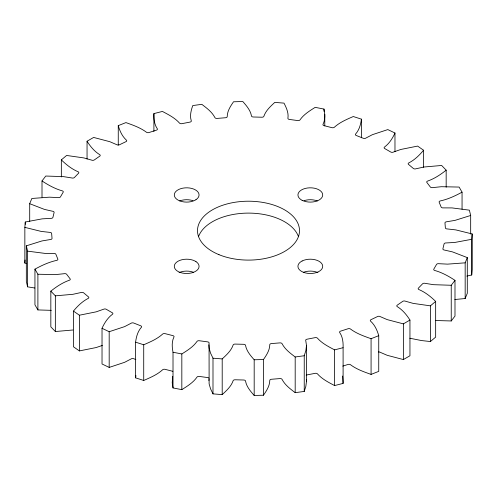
<?xml version="1.0" encoding="UTF-8"?>
<svg xmlns="http://www.w3.org/2000/svg" width="497" height="497" viewBox="0 0 497 497"><rect width="100%" height="100%" fill="white"/><g stroke="black" fill="none" stroke-linecap="round" stroke-linejoin="round"><path stroke-width="0.75" d="M153.902 131.45L153.902 113.602L162.407 111.434C168.458 114.621 174.795 117.82 179.423 122.989A1.951 1.124 0 0 0 181.933 123.654L189.941 122.107A1.951 1.124 0 0 0 191.246 120.703C189.637 115.702 191.078 110.346 192.761 105.563L201.813 104.333C206.702 108.066 211.958 111.918 214.866 117.497A1.951 1.124 0 0 0 217.121 118.416L225.483 117.739A1.951 1.124 0 0 0 227.216 116.497C227.303 110.999 230.515 106.159 233.528 101.779L242.816 101.531C246.462 105.712 250.432 110.222 251.451 115.851A1.951 1.124 0 0 0 253.377 116.994L261.813 117.224A1.951 1.124 0 0 0 263.907 116.186C265.876 110.533 270.523 106.352 274.798 102.382L284.004 103.127C286.365 107.706 288.738 112.838 287.937 118.118A1.951 1.124 0 0 0 289.465 119.448L297.684 120.566A1.951 1.124 0 0 0 300.076 119.771C303.872 114.36 309.687 110.831 315.173 107.358L323.988 109.06C324.957 114.043 325.411 119.535 323.081 124.219A1.951 1.124 0 0 0 324.162 125.685L331.884 127.654A1.951 1.124 0 0 0 334.487 127.126C339.88 122.262 346.701 119.392 353.28 116.528L361.4 119.143L361.4 137.762M26.322 263.485L24.85 263.062L24.85 227.371L25.279 222.01L42.183 218.854L50.781 218.363A1.951 1.124 0 0 0 52.931 217.363L54.092 212.536A1.951 1.124 0 0 0 52.502 211.231L44.469 209.405L29.702 203.702L31.833 198.477L49.451 197.172L58.056 197.595A1.951 1.124 0 0 0 60.485 196.843L63.169 192.221A1.951 1.124 0 0 0 62.019 190.773C54.825 188.723 48.221 185.039 42.009 180.945L45.761 176.037L63.498 176.621L71.816 177.957A1.951 1.124 0 0 0 74.451 177.472L78.557 173.211A1.951 1.124 0 0 0 77.886 171.67C71.611 168.961 66.194 164.631 61.342 159.885L66.598 155.462L83.844 157.916L91.597 160.109A1.951 1.124 0 0 0 94.337 159.916L99.735 156.164A1.951 1.124 0 0 0 99.568 154.573C94.324 151.299 90.305 146.422 87.05 141.235L93.629 137.439L109.794 141.688L116.72 144.664A1.951 1.124 0 0 0 119.479 144.764L125.977 141.651A1.951 1.124 0 0 0 126.313 140.067C122.169 136.265 119.771 130.966 118.261 125.629L125.927 122.597C132.991 125.114 140.26 127.636 146.335 132.152A1.951 1.124 0 0 0 149.007 132.537L156.387 130.164A1.951 1.124 0 0 0 157.226 128.648C154.25 124.275 153.71 118.758 153.902 113.602M24.85 263.062L25.092 259.999M466.807 276.077L471.721 274.99L471.721 239.299L472.15 233.938L455.824 229.9L447.343 228.949A1.951 1.124 0 0 1 445.362 227.837L444.97 222.967A1.951 1.124 0 0 1 446.766 221.755L455.059 220.364L470.671 215.468L469.385 210.156L452.053 207.914L443.417 207.883A1.951 1.124 0 0 1 441.112 207L439.18 202.254A1.951 1.124 0 0 1 440.559 200.875C448.151 199.191 455.264 195.874 462.055 192.159L459.104 187.071L441.348 186.71L432.85 187.593A1.951 1.124 0 0 1 430.309 186.971L426.898 182.511A1.951 1.124 0 0 1 427.811 181.007C434.564 178.616 440.603 174.602 446.169 170.16L441.647 165.47L424.078 166.998L416.008 168.769A1.951 1.124 0 0 1 413.311 168.427L408.534 164.408A1.951 1.124 0 0 1 408.956 162.83C414.728 159.835 419.474 155.213 423.55 150.218L417.61 146.087L400.831 149.454L393.456 152.051A1.951 1.124 0 0 1 390.698 152.001L384.728 148.553A1.951 1.124 0 0 1 384.641 146.963C389.337 143.428 392.58 138.315 394.972 133.016L387.815 129.587L372.396 134.681L365.972 138.011A1.951 1.124 0 0 1 363.245 138.259L356.281 135.501A1.951 1.124 0 0 1 355.684 133.948C359.263 129.866 360.76 124.424 361.4 119.143M471.721 274.99L472.15 269.629L472.15 233.938M471.721 239.299L454.817 242.449L446.219 242.94A1.951 1.124 0 0 0 444.069 243.94L442.908 248.773A1.951 1.124 0 0 0 444.498 250.072L452.531 251.904L467.298 257.608L465.167 262.832L447.548 264.137L438.944 263.708A1.951 1.124 0 0 0 436.515 264.466L433.831 269.088A1.951 1.124 0 0 0 434.981 270.536C442.175 272.586 448.779 276.264 454.991 280.358L451.239 285.272L433.502 284.682L425.183 283.352A1.951 1.124 0 0 0 422.549 283.83L418.443 288.092A1.951 1.124 0 0 0 419.114 289.639C425.389 292.342 430.806 296.672 435.658 301.418L430.402 305.848L413.156 303.387L405.403 301.194A1.951 1.124 0 0 0 402.663 301.393L397.265 305.146A1.951 1.124 0 0 0 397.432 306.736C402.676 310.004 406.695 314.881 409.95 320.068L403.371 323.864L387.206 319.621L380.28 316.639A1.951 1.124 0 0 0 377.521 316.546L371.023 319.658A1.951 1.124 0 0 0 370.687 321.236C374.831 325.038 377.229 330.343 378.739 335.674L371.073 338.706C364.009 336.196 356.74 333.667 350.665 329.157A1.951 1.124 0 0 0 347.993 328.766L340.613 331.139A1.951 1.124 0 0 0 339.774 332.661C342.75 337.034 343.29 342.545 343.098 347.701L334.593 349.869C328.542 346.689 322.205 343.483 317.577 338.314A1.951 1.124 0 0 0 315.067 337.649L307.059 339.202A1.951 1.124 0 0 0 305.754 340.607L306.494 345.57L306.494 381.267L305.854 386.312L304.239 391.437L295.187 392.667C290.298 388.934 285.042 385.082 282.134 379.503A1.951 1.124 0 0 0 279.879 378.584L271.517 379.261A1.951 1.124 0 0 0 269.784 380.503C269.697 386.001 266.485 390.841 263.472 395.221L254.184 395.469C250.538 391.288 246.568 386.778 245.549 381.149A1.951 1.124 0 0 0 243.623 380.006L235.187 379.776A1.951 1.124 0 0 0 233.093 380.814C231.124 386.467 226.477 390.648 222.202 394.618L212.996 393.873L210.56 388.859L209.119 383.864L209.063 343.185A1.951 1.124 0 0 0 207.535 341.855L199.316 340.743A1.951 1.124 0 0 0 196.924 341.538C193.128 346.943 187.313 350.472 181.827 353.951L173.012 352.243C172.043 347.26 171.589 341.768 173.919 337.084A1.951 1.124 0 0 0 172.838 335.618L165.116 333.649A1.951 1.124 0 0 0 162.513 334.177C157.12 339.041 150.299 341.911 143.72 344.775L135.6 342.166C136.24 336.885 137.737 331.437 141.316 327.361A1.951 1.124 0 0 0 140.719 325.802L133.755 323.05A1.951 1.124 0 0 0 131.028 323.292L124.604 326.628L109.185 331.716L102.028 328.287C104.42 322.988 107.663 317.881 112.359 314.346A1.951 1.124 0 0 0 112.272 312.75L106.302 309.302A1.951 1.124 0 0 0 103.544 309.252L96.169 311.849L79.39 315.216L73.45 311.085C77.526 306.09 82.272 301.474 88.044 298.473A1.951 1.124 0 0 0 88.466 296.902L83.689 292.876A1.951 1.124 0 0 0 80.992 292.534L72.922 294.305L55.353 295.839L50.831 291.149C56.397 286.707 62.436 282.687 69.189 280.296A1.951 1.124 0 0 0 70.102 278.798L66.691 274.338A1.951 1.124 0 0 0 64.15 273.71L55.652 274.599L37.896 274.238L34.945 269.144C41.736 265.435 48.849 262.118 56.441 260.428A1.951 1.124 0 0 0 57.82 259.049L55.888 254.302A1.951 1.124 0 0 0 53.583 253.42L44.947 253.389L27.615 251.153L26.329 245.835L41.941 240.946L50.234 239.548A1.951 1.124 0 0 0 52.03 238.336L51.638 233.466A1.951 1.124 0 0 0 49.657 232.36L41.176 231.409L24.85 227.371M208.858 380.516L208.995 379.428M306.494 345.57L305.854 350.621L304.239 355.746L304.239 391.437M172.838 371.315L165.116 369.346A1.951 1.124 0 0 0 162.513 369.874C157.12 374.738 150.299 377.608 143.72 380.472L135.6 377.857L135.973 375.639M172.707 376.359L172.217 382.746L173.012 387.94L181.827 389.642C187.313 386.169 193.128 382.64 196.924 377.229A1.951 1.124 0 0 1 199.316 376.434L207.535 377.552A1.951 1.124 0 0 1 209.001 378.298M454.836 299.523L465.167 298.523L467.298 293.298L467.298 257.608M263.472 395.221L263.472 359.53C266.485 355.144 269.697 350.31 269.784 344.806A1.951 1.124 0 0 1 271.517 343.564L279.879 342.893A1.951 1.124 0 0 1 282.134 343.812C285.042 349.385 290.298 353.237 295.187 356.976L304.239 355.746M435.683 320.515L451.239 320.963L454.991 316.055L454.991 280.358M222.202 394.618L222.202 358.921C226.477 354.951 231.124 350.776 233.093 345.123A1.951 1.124 0 0 1 235.187 344.086L243.623 344.309A1.951 1.124 0 0 1 245.549 345.452C246.568 351.081 250.538 355.597 254.184 359.778L254.184 395.469M409.839 338.233L421.543 340.563L430.402 341.538L435.658 337.115L435.658 301.418M378.428 351.975A1.951 1.124 0 0 1 380.28 352.336L387.206 355.312L403.371 359.561L409.95 355.765L409.95 320.068M102.388 345.427L96.169 347.546L79.39 350.913L73.45 346.782L73.45 311.085M342.824 366.121L347.993 364.463A1.951 1.124 0 0 1 350.665 364.848C356.74 369.364 364.009 371.886 371.073 374.403L378.739 371.371L378.739 335.674M102.028 328.287L102.028 363.984L109.185 367.413L124.604 362.319L131.028 358.989A1.951 1.124 0 0 1 133.755 358.741L135.843 359.567M306.202 375.204A1.951 1.124 0 0 1 307.059 374.893L315.067 373.346A1.951 1.124 0 0 1 317.577 374.011C322.205 379.18 328.542 382.379 334.593 385.566L343.098 383.398L343.098 347.701M72.922 330.002L55.353 331.53L50.831 326.84L50.831 291.149M254.184 359.778L263.472 359.53M51.272 310.339L37.896 309.929L34.945 304.841L34.945 269.144M208.858 344.825L209.119 348.173L210.56 353.162L212.996 358.182L222.202 358.921M26.329 245.835L26.329 281.532L27.615 286.844L34.852 288.018M342.644 376.03L343.098 383.398M306.388 379.925L306.494 381.267M470.671 215.468L470.671 234.093M465.167 262.832L465.167 298.523M462.055 192.159L462.055 209.231M451.239 285.272L451.239 320.963M446.169 170.16L446.169 187.232M430.402 305.848L430.402 341.538M423.55 150.218L423.55 167.29M403.371 323.864L403.371 359.561M394.972 133.016L394.972 151.641M371.073 338.706L371.073 374.403M334.593 349.869L334.593 385.566M324.783 114.254L324.783 125.89M323.988 109.06L323.988 111.39M295.187 356.976L295.187 392.667M212.996 358.182L212.996 393.873M181.827 353.951L181.827 389.642M173.012 352.243L173.012 387.94M143.72 344.775L143.72 380.472M135.6 342.166L135.6 377.857M118.261 125.629L118.261 145.031M109.185 331.716L109.185 367.413M87.05 141.235L87.05 159.083M79.39 315.216L79.39 350.913M61.342 159.885L61.342 176.957M55.353 295.839L55.353 331.53M42.009 180.945L42.009 197.241M37.896 274.238L37.896 309.929M29.702 203.702L29.702 221.544M27.615 251.153L27.615 286.844M25.279 222.01L25.279 224.333M303.363 272.331A12.388 7.151 0 0 1 317.912 272.592M304.021 200.701A12.388 7.151 0 0 1 317.285 200.943M179.715 200.943A12.388 7.151 0 0 1 192.979 200.701M179.088 272.592A12.388 7.151 0 0 1 193.637 272.331M198.725 236.125A51.005 29.447 0 0 1 248.823 213.107A51.005 29.447 0 0 1 298.411 236.491M195.967 199.688L194.867 200.322A12.388 7.151 0 0 1 174.646 196.663A12.388 7.151 0 0 1 189.63 188.015A12.388 7.151 0 0 1 195.967 199.688M302.133 260.981L301.033 261.615A12.388 7.151 0 0 0 307.37 273.294A12.388 7.151 0 0 0 322.354 264.64A12.388 7.151 0 0 0 302.133 260.981M302.133 200.322L301.033 199.688A12.388 7.151 0 0 1 307.37 188.015A12.388 7.151 0 0 1 322.354 196.663A12.388 7.151 0 0 1 302.133 200.322M195.967 261.615L194.867 260.981A12.388 7.151 0 0 0 174.646 264.64A12.388 7.151 0 0 0 189.63 273.294A12.388 7.151 0 0 0 195.967 261.615M218.953 254.657A51.005 29.447 0 0 0 299.275 233.422A51.005 29.447 0 0 0 227.272 203.882A51.005 29.447 0 0 0 218.953 254.657"/></g></svg>
